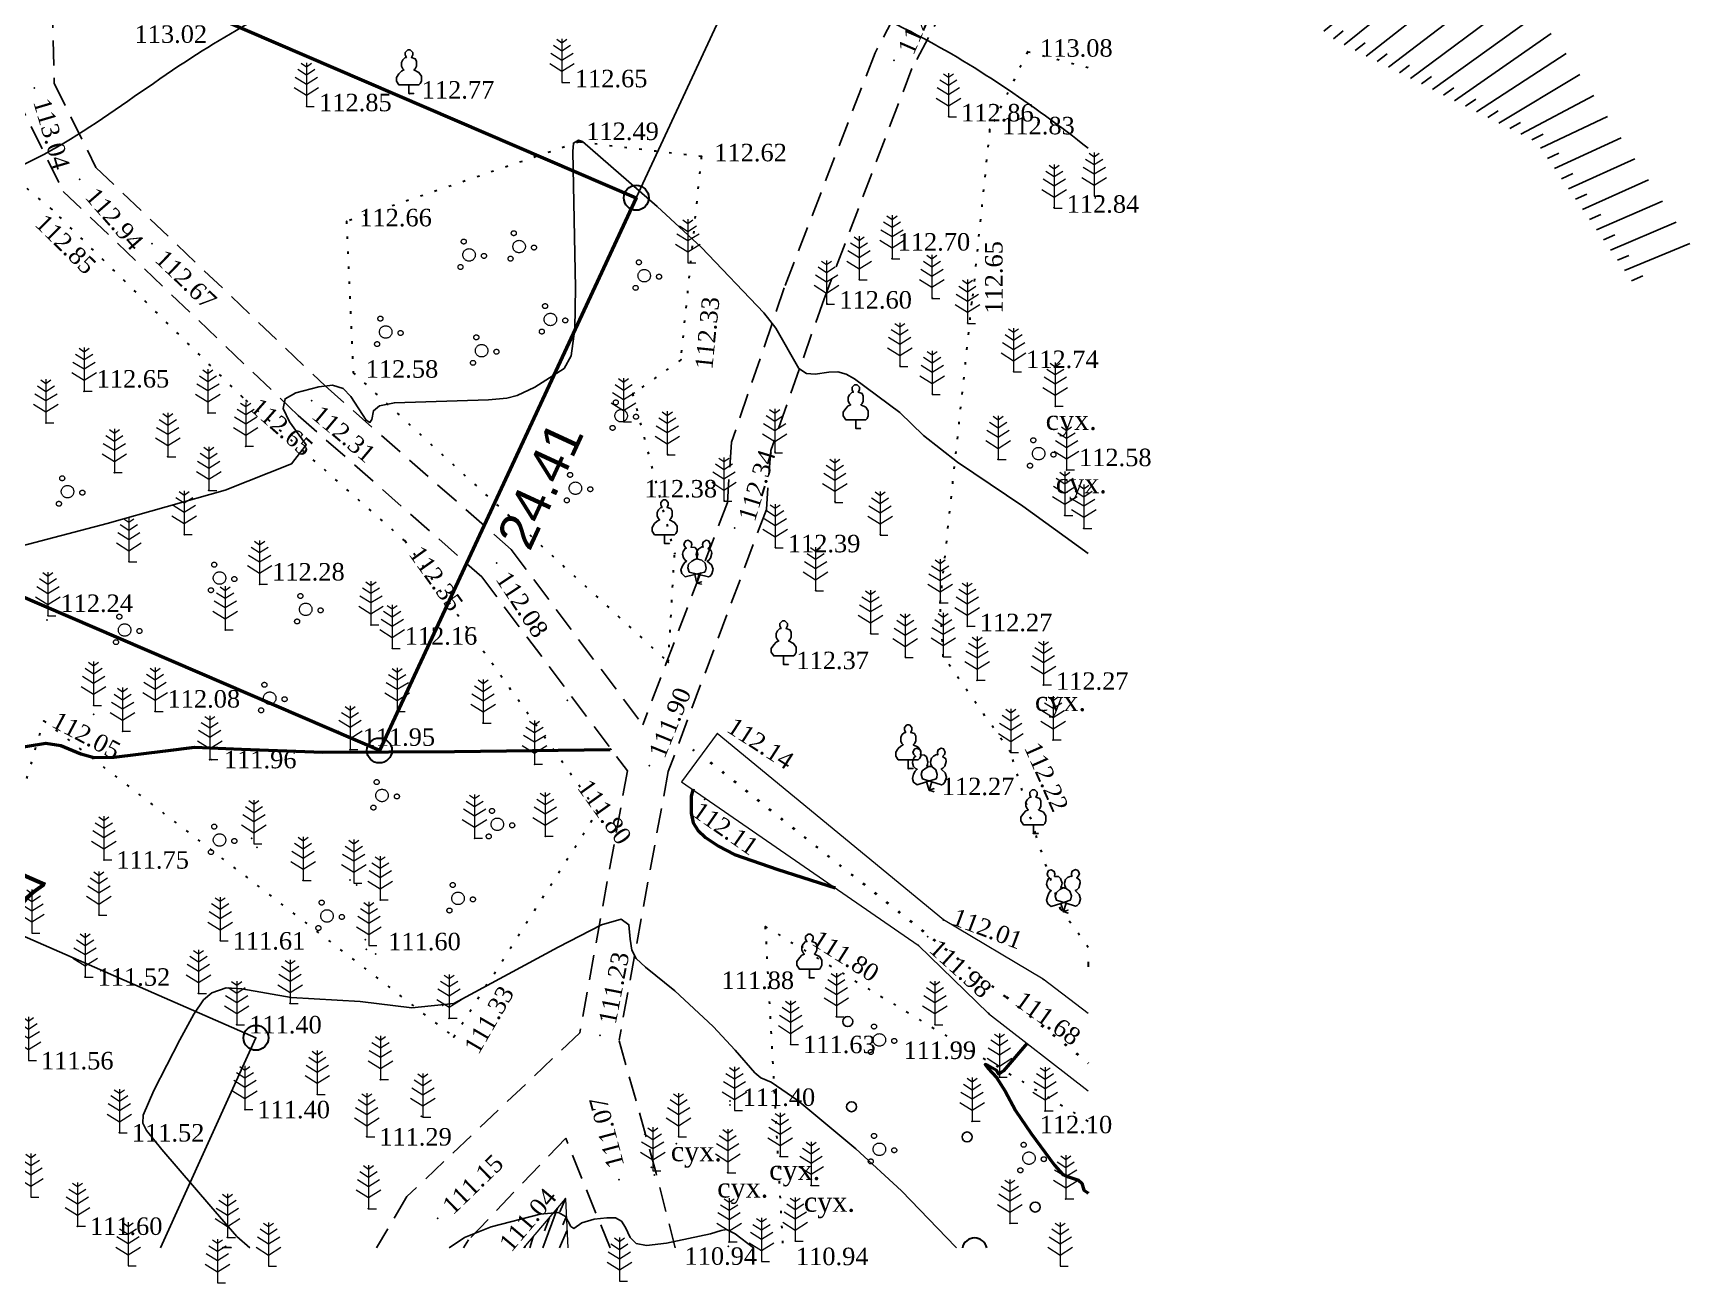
# Model space of a CAD drawing. Header units: millimetres. Extents: x 5405464 to 5405572, y 5524835 to 5524914.
# Drawn here: x 5405505.5 to 5405571.9, y 5524834.8 to 5524884.9 of the extents above; entities that cross this region are included whole.
import ezdxf
from ezdxf.enums import TextEntityAlignment as Align

# ---------------------------------------------------------------- set-up
doc = ezdxf.new("R2010")
doc.units = ezdxf.units.MM
for name, pattern in [('DASHEDX2', [1.5, 1, -0.5]), ('HIDDEN', [0.5, 0, -0.5]), ('суцільна', [50, 50, 0])]:
    doc.linetypes.add(name, pattern=pattern)
for name, color, linetype, lineweight in [('31661000', 7, 'Continuous', 0), ('Контур', 7, 'HIDDEN', 30), ('рельеф', 7, 'Continuous', 0), ('ТОЧКИ', 7, 'Continuous', 30), ('усл. знак', 7, 'суцільна', 20)]:
    doc.layers.add(name, color=color, linetype=linetype, lineweight=lineweight)
for name, color, linetype in [('вис_1_1', 170, 'Continuous'), ('горизонт_1', 12, 'Continuous'), ('горизонтали', 42, 'Continuous'), ('дороги', 7, 'Continuous'), ('Ділянки_Межі', 10, 'Continuous'), ('надписи', 7, 'Continuous'), ('Откос', 7, 'Continuous'), ('отметки', 7, 'Continuous'), ('промеры', 185, 'Continuous'), ('Растительность', 7, 'Continuous')]:
    doc.layers.add(name, color=color, linetype=linetype)
doc.styles.get("Standard").update_dxf_attribs({"font": 'arial.ttf'})
doc.styles.add('times', font='times.ttf')
doc.linetypes.add('канава 0', pattern='A,0.9,0,["|",Standard,S=0.25,R=0,X=0,Y=0],0.1', length=1)

# ---------------------------------------------------------------- blocks, each defined once
blk = doc.blocks.new('A$C2ACB5305')
at = {"layer": 'Растительность'}
blk.add_lwpolyline([(0.2, 0), (0.2, 0), (0, 0), (0, 0.35), (-0.4, 0.35), (-0.5, 0.5), (-0.5, 0.65), (-0.4, 0.8), (-0.3, 0.9), (-0.2, 0.95), (-0.25, 1), (-0.3, 1.1), (-0.3, 1.25), (-0.25, 1.35), (-0.15, 1.45), (-0.1, 1.45), (-0.15, 1.55), (-0.15, 1.65), (-0.05, 1.75), (0.05, 1.75), (0.15, 1.65), (0.15, 1.55), (0.1, 1.45), (0.25, 1.4), (0.3, 1.3), (0.3, 1.1), (0.25, 1), (0.2, 0.95), (0.4, 0.85), (0.5, 0.7), (0.5, 0.5), (0.45, 0.4), (0.4, 0.35), (0, 0.35)], dxfattribs=at)
blk = doc.blocks.new('A$C51FE15A3')
at = {"layer": 'Растительность', "color": 94, "lineweight": 0}
for points in [[(-0.343, 1.489), (0, 1.267), (0.343, 1.489)], [(-0.201, 1.726), (0, 1.584), (0.201, 1.726)], [(0, 1.75), (0, 0), (0.319, 0)], [(-0.493, 0.753), (0, 0.444), (0.493, 0.753)], [(-0.447, 1.172), (0, 0.895), (0.447, 1.172)]]:
    blk.add_lwpolyline(points, dxfattribs=at)
blk = doc.blocks.new('A$C72385B22')
at = {"layer": 'усл. знак'}
for centre, radius in [((-0.02, 1.49), 0.25), ((0, 0), 0.625), ((-1.29, -0.64), 0.25), ((1.28, -0.76), 0.25)]:
    blk.add_circle(centre, radius, dxfattribs=at)
blk = doc.blocks.new('Geo_Otkos_1', base_point=(5406079.34, 5525314.645, 108.81))
at = {"color": 0, "lineweight": -2}
for p, q in [((5406080.004, 5525313.91, 108.81), (5406080.066, 5525313.965, 108.81)), ((5406080.336, 5525313.543, 108.81), (5406080.402, 5525313.6, 108.81)), ((5406080.668, 5525313.176, 108.81), (5406080.868, 5525313.349, 108.81)), ((5406081.001, 5525312.808, 108.81), (5406081.135, 5525312.925, 108.81)), ((5406081.333, 5525312.441, 108.81), (5406081.67, 5525312.734, 108.81)), ((5406081.665, 5525312.073, 108.81), (5406082.042, 5525312.402, 108.81)), ((5406081.997, 5525311.706, 108.81), (5406082.472, 5525312.119, 108.81)), ((5406082.329, 5525311.338, 108.81), (5406082.706, 5525311.667, 108.81)), ((5406082.661, 5525310.971, 108.81), (5406083.274, 5525311.504, 108.81)), ((5406082.994, 5525310.604, 108.81), (5406083.371, 5525310.932, 108.81)), ((5406083.326, 5525310.236, 108.81), (5406084.076, 5525310.889, 108.81)), ((5406083.658, 5525309.869, 108.81), (5406084.035, 5525310.197, 108.81)), ((5406083.99, 5525309.501, 108.81), (5406084.878, 5525310.274, 108.81)), ((5406084.322, 5525309.134, 108.81), (5406084.699, 5525309.462, 108.81)), ((5406084.654, 5525308.767, 108.81), (5406085.68, 5525309.659, 108.81)), ((5406084.987, 5525308.399, 108.81), (5406085.364, 5525308.727, 108.81)), ((5406085.319, 5525308.032, 108.81), (5406086.481, 5525309.044, 108.81)), ((5406085.651, 5525307.664, 108.81), (5406086.028, 5525307.993, 108.81)), ((5406085.983, 5525307.297, 108.81), (5406087.283, 5525308.429, 108.81)), ((5406086.647, 5525306.562, 108.81), (5406088.085, 5525307.814, 108.81)), ((5406086.315, 5525306.929, 108.81), (5406086.692, 5525307.258, 108.81)), ((5406087.312, 5525305.827, 108.81), (5406088.887, 5525307.199, 108.81)), ((5406086.98, 5525306.195, 108.81), (5406087.357, 5525306.523, 108.81)), ((5406087.976, 5525305.092, 108.81), (5406089.689, 5525306.584, 108.81)), ((5406087.644, 5525305.46, 108.81), (5406088.021, 5525305.788, 108.81)), ((5406088.64, 5525304.357, 108.81), (5406090.491, 5525305.969, 108.81)), ((5406089.305, 5525303.623, 108.81), (5406091.293, 5525305.353, 108.81)), ((5406088.308, 5525304.725, 108.81), (5406088.685, 5525305.053, 108.81)), ((5406089.969, 5525302.888, 108.81), (5406092.095, 5525304.738, 108.81)), ((5406088.973, 5525303.99, 108.81), (5406089.35, 5525304.318, 108.81)), ((5406090.633, 5525302.153, 108.81), (5406092.896, 5525304.123, 108.81)), ((5406089.637, 5525303.255, 108.81), (5406090.014, 5525303.584, 108.81)), ((5406091.298, 5525301.418, 108.81), (5406093.698, 5525303.508, 108.81)), ((5406090.301, 5525302.52, 108.81), (5406090.678, 5525302.849, 108.81)), ((5406091.962, 5525300.683, 108.81), (5406094.5, 5525302.893, 108.81)), ((5406090.965, 5525301.786, 108.81), (5406091.343, 5525302.114, 108.81)), ((5406092.626, 5525299.948, 108.81), (5406095.302, 5525302.278, 108.81)), ((5406091.63, 5525301.051, 108.81), (5406092.007, 5525301.379, 108.81)), ((5406093.291, 5525299.214, 108.81), (5406096.104, 5525301.663, 108.81)), ((5406093.955, 5525298.479, 108.81), (5406096.906, 5525301.048, 108.81)), ((5406092.294, 5525300.316, 108.81), (5406092.671, 5525300.644, 108.81)), ((5406094.619, 5525297.744, 108.81), (5406097.708, 5525300.433, 108.81)), ((5406092.958, 5525299.581, 108.81), (5406093.336, 5525299.909, 108.81)), ((5406095.284, 5525297.009, 108.81), (5406098.51, 5525299.818, 108.81)), ((5406093.623, 5525298.846, 108.81), (5406094, 5525299.174, 108.81)), ((5406095.948, 5525296.274, 108.81), (5406099.292, 5525299.179, 108.81)), ((5406094.287, 5525298.111, 108.81), (5406094.664, 5525298.44, 108.81)), ((5406096.698, 5525295.63, 108.81), (5406100.052, 5525298.514, 108.81)), ((5406094.951, 5525297.376, 108.81), (5406095.329, 5525297.705, 108.81)), ((5406097.463, 5525295, 108.81), (5406100.813, 5525297.849, 108.81)), ((5406095.616, 5525296.642, 108.81), (5406095.993, 5525296.97, 108.81)), ((5406098.228, 5525294.37, 108.81), (5406101.574, 5525297.185, 108.81)), ((5406096.316, 5525295.944, 108.81), (5406096.694, 5525296.271, 108.81)), ((5406098.992, 5525293.74, 108.81), (5406102.341, 5525296.529, 108.81)), ((5406097.081, 5525295.315, 108.81), (5406097.461, 5525295.64, 108.81)), ((5406099.757, 5525293.111, 108.81), (5406103.166, 5525295.944, 108.81)), ((5406100.522, 5525292.481, 108.81), (5406103.99, 5525295.36, 108.81)), ((5406097.845, 5525294.685, 108.81), (5406098.227, 5525295.008, 108.81)), ((5406101.287, 5525291.851, 108.81), (5406104.814, 5525294.775, 108.81)), ((5406098.61, 5525294.055, 108.81), (5406098.994, 5525294.376, 108.81)), ((5406102.051, 5525291.221, 108.81), (5406105.639, 5525294.191, 108.81)), ((5406099.375, 5525293.425, 108.81), (5406099.759, 5525293.745, 108.81)), ((5406102.816, 5525290.592, 108.81), (5406106.463, 5525293.606, 108.81)), ((5406100.14, 5525292.796, 108.81), (5406100.524, 5525293.115, 108.81)), ((5406103.581, 5525289.962, 108.81), (5406107.287, 5525293.022, 108.81)), ((5406100.904, 5525292.166, 108.81), (5406101.289, 5525292.485, 108.81)), ((5406104.347, 5525289.334, 108.81), (5406108.112, 5525292.437, 108.81)), ((5406101.669, 5525291.536, 108.81), (5406102.054, 5525291.855, 108.81)), ((5406105.114, 5525288.708, 108.81), (5406108.936, 5525291.853, 108.81)), ((5406102.434, 5525290.907, 108.81), (5406102.819, 5525291.225, 108.81)), ((5406105.882, 5525288.081, 108.81), (5406109.76, 5525291.268, 108.81)), ((5406103.198, 5525290.277, 108.81), (5406103.584, 5525290.595, 108.81)), ((5406106.649, 5525287.455, 108.81), (5406110.585, 5525290.684, 108.81)), ((5406107.416, 5525286.828, 108.81), (5406111.409, 5525290.099, 108.81)), ((5406103.963, 5525289.647, 108.81), (5406104.349, 5525289.965, 108.81)), ((5406108.184, 5525286.202, 108.81), (5406112.233, 5525289.515, 108.81)), ((5406104.731, 5525289.021, 108.81), (5406105.117, 5525289.339, 108.81)), ((5406108.951, 5525285.575, 108.81), (5406113.058, 5525288.93, 108.81)), ((5406105.498, 5525288.394, 108.81), (5406105.884, 5525288.712, 108.81)), ((5406106.265, 5525287.768, 108.81), (5406106.652, 5525288.085, 108.81)), ((5406109.719, 5525284.949, 108.81), (5406113.882, 5525288.346, 108.81)), ((5406107.033, 5525287.141, 108.81), (5406107.419, 5525287.458, 108.81)), ((5406110.531, 5525284.392, 108.81), (5406114.706, 5525287.761, 108.81)), ((5406107.8, 5525286.515, 108.81), (5406108.187, 5525286.832, 108.81)), ((5406111.415, 5525283.945, 108.81), (5406115.53, 5525287.178, 108.81)), ((5406108.567, 5525285.889, 108.81), (5406108.955, 5525286.205, 108.81)), ((5406112.3, 5525283.499, 108.81), (5406116.353, 5525286.594, 108.81)), ((5406109.335, 5525285.262, 108.81), (5406109.722, 5525285.578, 108.81)), ((5406113.184, 5525283.052, 108.81), (5406117.177, 5525286.011, 108.81)), ((5406114.068, 5525282.605, 108.81), (5406118, 5525285.428, 108.81)), ((5406110.102, 5525284.636, 108.81), (5406110.49, 5525284.952, 108.81)), ((5406114.952, 5525282.158, 108.81), (5406118.824, 5525284.844, 108.81)), ((5406110.973, 5525284.169, 108.81), (5406111.365, 5525284.48, 108.81)), ((5406111.857, 5525283.722, 108.81), (5406112.253, 5525284.028, 108.81)), ((5406112.742, 5525283.275, 108.81), (5406113.141, 5525283.576, 108.81)), ((5406115.836, 5525281.711, 108.81), (5406119.427, 5525284.052, 108.81)), ((5406113.626, 5525282.828, 108.81), (5406114.03, 5525283.123, 108.81)), ((5406116.72, 5525281.264, 108.81), (5406119.976, 5525283.208, 108.81)), ((5406114.51, 5525282.381, 108.81), (5406114.918, 5525282.67, 108.81)), ((5406115.394, 5525281.934, 108.81), (5406115.808, 5525282.214, 108.81)), ((5406117.604, 5525280.817, 108.81), (5406120.525, 5525282.365, 108.81)), ((5406116.278, 5525281.487, 108.81), (5406116.702, 5525281.752, 108.81)), ((5406118.388, 5525280.256, 108.81), (5406121.074, 5525281.522, 108.81)), ((5406117.162, 5525281.04, 108.81), (5406117.597, 5525281.286, 108.81)), ((5406118.046, 5525280.593, 108.81), (5406118.495, 5525280.814, 108.81)), ((5406118.949, 5525279.439, 108.81), (5406121.624, 5525280.676, 108.81)), ((5406118.669, 5525279.848, 108.81), (5406119.122, 5525280.059, 108.81)), ((5406119.51, 5525278.623, 108.81), (5406122.175, 5525279.829, 108.81)), ((5406119.23, 5525279.031, 108.81), (5406119.684, 5525279.239, 108.81)), ((5406120.071, 5525277.806, 108.81), (5406122.725, 5525278.983, 108.81)), ((5406119.791, 5525278.215, 108.81), (5406120.247, 5525278.419, 108.81)), ((5406120.632, 5525276.99, 108.81), (5406123.276, 5525278.136, 108.81)), ((5406120.351, 5525277.398, 108.81), (5406120.809, 5525277.599, 108.81)), ((5406120.912, 5525276.582, 108.81), (5406121.372, 5525276.779, 108.81)), ((5406121.193, 5525276.173, 108.81), (5406123.827, 5525277.29, 108.81)), ((5406121.754, 5525275.357, 108.81), (5406124.377, 5525276.443, 108.81)), ((5406121.473, 5525275.765, 108.81), (5406121.934, 5525275.958, 108.81)), ((5406122.034, 5525274.948, 108.81), (5406122.497, 5525275.138, 108.81))]:
    blk.add_line(p, q, dxfattribs=at)

msp = doc.modelspace()

# ---------------------------------------------------------------- linework, layer by layer
at = {"layer": '31661000', "color": 7, "lineweight": 20, "elevation": 2.35}
msp.add_lwpolyline([(5405526.82, 5524838.22), (5405526.908, 5524836.252)], dxfattribs=at)
at = {"layer": 'вис_1_1', "color": 7}
for p in [(5405506.05, 5524861.4, 112.35), (5405505.92, 5524857.36, 112.05), (5405507.92, 5524857.62, 112.12), (5405532.9, 5524856.85, 112.14), (5405512.64, 5524855.81, 111.96), (5405532.4, 5524854.21, 112.11), (5405514.46, 5524852.29, 111.81), (5405508.33, 5524851.79, 111.75), (5405518.19, 5524850.98, 111.79), (5405508.13, 5524849.58, 111.61), (5405534.82, 5524849.12, 111.86), (5405541.96, 5524849.38, 112.01), (5405512.99, 5524848.55, 111.61), (5405518.8, 5524848.59, 111.63), (5405518.84, 5524848.21, 111.6), (5405540.95, 5524848.37, 111.98), (5405541.33, 5524848.71, 111.75), (5405507.58, 5524847.1, 111.52), (5405536.59, 5524847.07, 111.88), (5405545.96, 5524847.01, 111.95), (5405512.12, 5524846.44, 111.51), (5405544.47, 5524846.3, 111.68), (5405515.79, 5524846.04, 111.49), (5405521.9, 5524845.96, 111.52), (5405528.27, 5524845.45, 111.26), (5405537.67, 5524845.51, 111.83), (5405543.77, 5524845.64, 111.98), (5405513.65, 5524845.19, 111.4), (5405541.62, 5524845.19, 111.99), (5405535.84, 5524844.4, 111.63), (5405519.41, 5524842.99, 111.35), (5405544.2, 5524843.09, 112), (5405516.88, 5524842.4, 111.33), (5405513.98, 5524841.79, 111.4), (5405521.05, 5524841.52, 111.31), (5405533.41, 5524841.97, 111.39), (5405546.03, 5524841.74, 112.1), (5405508.95, 5524840.86, 111.52), (5405543.11, 5524841.32, 111.84), (5405518.86, 5524840.7, 111.29), (5405531.26, 5524840.42, 111.3), (5405528.97, 5524838.98, 111.07), (5405530.38, 5524839.17, 111.27), (5405526.82, 5524838.22, 111.04), (5405546.86, 5524838.21, 111.96), (5405518.93, 5524837.82, 111.31), (5405507.27, 5524837.12, 111.6), (5405521.7, 5524837.44, 111.15), (5405544.62, 5524837.24, 111.71), (5405513.28, 5524836.67, 111.51), (5405533.34, 5524836.31, 110.94)]:
    msp.add_point(p, dxfattribs=at)
at = {"layer": 'горизонт_1', "color": 32}
msp.add_polyline3d([(5405522.167, 5524836.252, 111), (5405522.77, 5524836.67, 111), (5405523.85, 5524837.09, 111), (5405525.8, 5524837.6, 111), (5405526.54, 5524837.67, 111), (5405526.82, 5524837.51, 111), (5405527.03, 5524837.11, 111), (5405527.16, 5524837.03, 111), (5405527.47, 5524837.25, 111), (5405527.97, 5524837.4, 111), (5405528.48, 5524837.46, 111), (5405528.82, 5524837.45, 111), (5405529.06, 5524837.32, 111), (5405529.23, 5524837.07, 111), (5405529.41, 5524836.67, 111), (5405529.65, 5524836.43, 111), (5405530.07, 5524836.35, 111), (5405530.87, 5524836.44, 111), (5405532.63, 5524836.81, 111), (5405533.06, 5524836.95, 111), (5405533.27, 5524836.99, 111), (5405533.62, 5524836.82, 111), (5405534.358, 5524836.252, 111)], dxfattribs=at)
at = {"layer": 'горизонтали', "color": 32}
for points in [[(5405501.03, 5524863.32, 112.5), (5405508.457, 5524865.262, 112.5), (5405513.187, 5524866.602, 112.5), (5405515.847, 5524867.652, 112.5), (5405516.437, 5524868.412, 112.5), (5405515.767, 5524869.332, 112.5), (5405515.507, 5524869.872, 112.5), (5405515.587, 5524870.262, 112.5), (5405516.017, 5524870.502, 112.5), (5405516.937, 5524870.742, 112.5), (5405517.487, 5524870.802, 112.5), (5405517.917, 5524870.672, 112.5), (5405518.227, 5524870.352, 112.5), (5405518.837, 5524869.402, 112.5), (5405518.987, 5524869.312, 112.5), (5405519.067, 5524869.432, 112.5), (5405519.127, 5524869.782, 112.5), (5405519.367, 5524869.982, 112.5), (5405519.967, 5524870.102, 112.5), (5405523.737, 5524870.212, 112.5), (5405524.467, 5524870.282, 112.5), (5405524.887, 5524870.392, 112.5), (5405525.587, 5524870.722, 112.5), (5405526.767, 5524871.472, 112.5), (5405527.047, 5524871.982, 112.5), (5405527.197, 5524873.062, 112.5), (5405527.217, 5524874.702, 112.5), (5405527.117, 5524880.162, 112.5), (5405527.137, 5524880.502, 112.5), (5405527.337, 5524880.622, 112.5), (5405527.497, 5524880.562, 112.5), (5405530.487, 5524877.962, 112.5), (5405532.267, 5524876.322, 112.5), (5405534.767, 5524873.702, 112.5), (5405535.247, 5524873.082, 112.5), (5405536.167, 5524871.472, 112.5), (5405536.477, 5524871.272, 112.5), (5405536.817, 5524871.242, 112.5), (5405537.367, 5524871.322, 112.5), (5405537.727, 5524871.332, 112.5), (5405538.067, 5524871.242, 112.5), (5405538.397, 5524871.062, 112.5), (5405540.207, 5524869.712, 112.5), (5405541.167, 5524868.792, 112.5), (5405542.527, 5524867.722, 112.5), (5405545.137, 5524865.952, 112.5), (5405547.761, 5524864.067, 112.5)], [(5405514.171, 5524836.252, 111.5), (5405513.66, 5524836.71, 111.5), (5405512.62, 5524837.91, 111.5), (5405510.65, 5524840.19, 111.5), (5405510.04, 5524840.95, 111.5), (5405509.89, 5524841.25, 111.5), (5405509.91, 5524841.56, 111.5), (5405510.33, 5524842.56, 111.5), (5405511.37, 5524844.59, 111.5), (5405511.94, 5524845.61, 111.5), (5405512.32, 5524846.18, 111.5), (5405512.66, 5524846.47, 111.5), (5405513.23, 5524846.66, 111.5), (5405513.85, 5524846.62, 111.5), (5405515.83, 5524846.28, 111.5), (5405518.6, 5524846.12, 111.5), (5405520.67, 5524845.86, 111.5), (5405522.35, 5524846.04, 111.5), (5405526.53, 5524848.3, 111.5), (5405528.26, 5524849.19, 111.5), (5405529.05, 5524849.41, 111.5), (5405529.36, 5524849.19, 111.5), (5405529.41, 5524848.61, 111.5), (5405529.48, 5524848.17, 111.5), (5405529.65, 5524847.84, 111.5), (5405530.02, 5524847.49, 111.5), (5405531.2, 5524846.54, 111.5), (5405532.74, 5524845.12, 111.5), (5405533.62, 5524844.17, 111.5), (5405534.41, 5524843.26, 111.5), (5405534.65, 5524843.06, 111.5), (5405535.06, 5524842.89, 111.5), (5405536.13, 5524842.16, 111.5), (5405538.45, 5524840.22, 111.5), (5405540.28, 5524838.54, 111.5), (5405542.46, 5524836.28, 111.5), (5405542.486, 5524836.252, 111.5)], [(5405513.068, 5524836.252, 111.5), (5405513.11, 5524836.27, 111.5), (5405513.42, 5524836.26, 111.5), (5405513.438, 5524836.252, 111.5)]]:
    msp.add_polyline3d(points, dxfattribs=at)
at = {"layer": 'горизонтали', "color": 32, "lineweight": 50}
for points in [[(5405490.02, 5524854.357, 112), (5405490.51, 5524854.3, 112), (5405491.9, 5524854, 112), (5405493.07, 5524853.76, 112), (5405494.74, 5524853.62, 112), (5405495.76, 5524853.68, 112), (5405496.97, 5524853.95, 112), (5405498.85, 5524854.51, 112), (5405502.46, 5524855.65, 112), (5405504.53, 5524856.22, 112), (5405506, 5524856.46, 112), (5405506.61, 5524856.37, 112), (5405507.41, 5524856.04, 112), (5405507.94, 5524855.89, 112), (5405508.74, 5524855.9, 112), (5405510.8, 5524856.16, 112), (5405511.96, 5524856.3, 112), (5405513.84, 5524856.23, 112), (5405517.1, 5524856.11, 112), (5405522.37, 5524856.13, 112), (5405528.616, 5524856.21, 112), (5405528.616, 5524856.2, 112)], [(5405531.94, 5524854.64, 112), (5405531.86, 5524854.34, 112), (5405531.86, 5524853.66, 112), (5405531.93, 5524853.28, 112), (5405532.12, 5524852.98, 112), (5405532.43, 5524852.69, 112), (5405532.95, 5524852.34, 112), (5405533.59, 5524852.01, 112), (5405535.33, 5524851.4, 112), (5405537.621, 5524850.667, 112)], [(5405545.314, 5524844.444, 112), (5405545.31, 5524844.44, 112), (5405544.36, 5524843.34, 112), (5405544.18, 5524843.21, 112), (5405544.08, 5524843.35, 112), (5405543.74, 5524843.55, 112), (5405543.63, 5524843.59, 112), (5405543.75, 5524843.44, 112), (5405544.09, 5524843.08, 112), (5405544.43, 5524842.53, 112), (5405544.84, 5524841.75, 112), (5405545.47, 5524840.83, 112), (5405546.41, 5524839.56, 112), (5405546.73, 5524839.21, 112), (5405546.97, 5524839.1, 112), (5405547.37, 5524838.96, 112), (5405547.51, 5524838.84, 112), (5405547.58, 5524838.56, 112), (5405547.75, 5524838.45, 112), (5405547.761, 5524838.447, 112)]]:
    msp.add_polyline3d(points, dxfattribs=at)
at = {"layer": 'горизонтали', "color": 32}
msp.add_open_spline([(5405547.761, 5524880.295), (5405545.501, 5524882.059), (5405540.39, 5524885.586), (5405530.532, 5524888.902), (5405519.961, 5524888.451), (5405511.123, 5524883.841), (5405503.061, 5524877.143), (5405490.607, 5524880.098), (5405477.842, 5524878.802), (5405469.098, 5524881.175), (5405465.017, 5524882.418)], degree=3, knots=[170.908598, 170.908598, 170.908598, 170.908598, 179.461812, 189.669355, 201.545098, 209.892608, 219.526566, 231.106647, 245.459521, 258.104256, 258.104256, 258.104256, 258.104256], dxfattribs=at)
at = {"layer": 'дороги', "color": 7, "linetype": 'DASHEDX2'}
for points, elevation in [([(5405506.722, 5524893.432), (5405504.665, 5524886.322), (5405504.745, 5524882.505), (5405506.702, 5524878.564), (5405516.111, 5524869.594), (5405523.468, 5524863.131), (5405529.301, 5524855.352)], 113.35), ([(5405508.258, 5524892.988), (5405506.269, 5524886.112), (5405506.337, 5524882.897), (5405508.01, 5524879.528), (5405517.191, 5524870.774), (5405524.648, 5524864.223), (5405529.914, 5524857.201)], 113.35), ([(5405527.393, 5524844.864), (5405520.469, 5524838.305), (5405519.245, 5524836.252)], 2.57), ([(5405531.216, 5524836.252), (5405530.45, 5524839.248), (5405528.967, 5524844.576)], -4.01), ([(5405526.834, 5524840.64), (5405522.931, 5524836.575), (5405522.738, 5524836.252)], 2.57), ([(5405528.604, 5524836.252), (5405526.834, 5524840.64)], -4.01)]:
    msp.add_lwpolyline(points, dxfattribs=dict(at, elevation=elevation))
for points in [[(5405543.531, 5524892.261), (5405539.223, 5524884.118), (5405535.58, 5524874.699)], [(5405544.865, 5524891.361), (5405540.697, 5524883.482), (5405537.177, 5524874.262)], [(5405535.58, 5524874.699), (5405533.477, 5524868.519)], [(5405537.177, 5524874.262), (5405535.044, 5524868.194)], [(5405535.044, 5524868.194), (5405534.866, 5524865.823), (5405530.935, 5524855.331), (5405528.967, 5524844.576)], [(5405533.477, 5524868.519), (5405533.304, 5524866.102), (5405529.914, 5524857.201)], [(5405529.301, 5524855.352), (5405529.301, 5524855.352), (5405527.393, 5524844.864)]]:
    msp.add_lwpolyline(points, dxfattribs=at)
at = {"layer": 'Ділянки_Межі', "lineweight": 25}
for points in [[(5405518.176, 5524910.005), (5405539.966, 5524900.465), (5405529.656, 5524878.309), (5405519.369, 5524856.172), (5405485.105, 5524870.917), (5405465.017, 5524879.562)], [(5405465.017, 5524866.293), (5405470.648, 5524863.828), (5405492.553, 5524854.238), (5405514.421, 5524844.664), (5405510.603, 5524836.252)]]:
    msp.add_lwpolyline(points, dxfattribs=at)
at = {"layer": 'Ділянки_Межі'}
for points in [[(5405518.176, 5524910.005), (5405539.966, 5524900.465), (5405529.656, 5524878.309), (5405494.751, 5524893.33)], [(5405484.353, 5524836.252), (5405492.553, 5524854.238), (5405514.421, 5524844.664), (5405510.603, 5524836.252)]]:
    msp.add_lwpolyline(points, dxfattribs=at)
at = {"layer": 'Ділянки_Межі', "lineweight": 50}
msp.add_lwpolyline([(5405485.105, 5524870.917), (5405494.751, 5524893.33), (5405529.656, 5524878.309), (5405519.369, 5524856.172)], close=True, dxfattribs=at)
at = {"layer": 'Контур', "color": 7, "linetype": 'HIDDEN'}
for points, elevation in [([(5405528.108, 5524853.719), (5405520.386, 5524864.573), (5405513.893, 5524870.316), (5405506.249, 5524877.846), (5405498.3, 5524884.518), (5405477.1, 5524900.076)], 111.795), ([(5405547.761, 5524883.515), (5405545.33, 5524884.15), (5405543.81, 5524881.03), (5405543.1, 5524874.11)], 113.34), ([(5405532.26, 5524879.96), (5405527.35, 5524880.54), (5405518.05, 5524877.36), (5405518.317, 5524871.302), (5405530.938, 5524859.706)], 112.62), ([(5405532.26, 5524879.96), (5405531.43, 5524871.81), (5405529.51, 5524870.46), (5405531.19, 5524864.04)], 112.62), ([(5405547.761, 5524848.284), (5405546.655, 5524849.822), (5405545.645, 5524852.849), (5405544.654, 5524856.095), (5405541.955, 5524859.93), (5405541.827, 5524862.081), (5405543.1, 5524874.11)], 111.97), ([(5405530.938, 5524859.706), (5405531.19, 5524864.04)], 112.192), ([(5405500.86, 5524840.08), (5405505.92, 5524857.36)], 110.38), ([(5405505.92, 5524857.36), (5405505.92, 5524857.36), (5405505.92, 5524857.36), (5405505.92, 5524857.36), (5405522.342, 5524844.701)], 113.515), ([(5405522.342, 5524844.701), (5405528.108, 5524853.719)], 111.332), ([(5405534.82, 5524849.12), (5405535.525, 5524836.252)], 111.797), ([(5405534.82, 5524849.12), (5405547.761, 5524841.317)], 111.797)]:
    msp.add_lwpolyline(points, dxfattribs=dict(at, elevation=elevation))
at = {"layer": 'Контур', "color": 7, "lineweight": 30, "ltscale": 0.1}
msp.add_lwpolyline([(5405531.971, 5524856.218), (5405531.911, 5524856.154)], dxfattribs=at)
at = {"layer": 'отметки', "color": 7}
for p in [(5405545.331, 5524884.159, 113.075), (5405539.976, 5524883.815, 112.809), (5405505.541, 5524882.701, 113.045), (5405526.696, 5524882.935, 112.655), (5405516.451, 5524881.975, 112.851), (5405520.562, 5524882.483, 112.772), (5405542.167, 5524881.567, 112.863), (5405543.813, 5524881.05, 112.833), (5405527.371, 5524880.554, 112.495), (5405532.281, 5524879.971, 112.617), (5405507.356, 5524879.046, 112.939), (5405506.249, 5524877.846, 112.846), (5405518.06, 5524877.366, 112.661), (5405546.395, 5524877.91, 112.844), (5405510.255, 5524876.477, 112.666), (5405539.905, 5524875.876, 112.696), (5405538.592, 5524875.034, 112.669), (5405537.29, 5524874.072, 112.595), (5405541.509, 5524874.297, 112.674), (5405543.104, 5524874.13, 112.649), (5405542.927, 5524873.299, 112.7), (5405518.317, 5524871.302, 112.576), (5405531.444, 5524871.831, 112.328), (5405540.217, 5524871.569, 112.578), (5405544.77, 5524871.34, 112.74), (5405507.54, 5524870.56, 112.65), (5405513.893, 5524870.316, 112.65), (5405516.651, 5524870.184, 112.31), (5405529.522, 5524870.479, 112.461), (5405541.512, 5524870.445, 112.571), (5405512.5, 5524869.69, 112.52), (5405529.167, 5524869.36, 112.442), (5405546.44, 5524869.96, 112.74), (5405506.01, 5524869.29, 112.75), (5405538.461, 5524869.094, 112.417), (5405514.01, 5524868.36, 112.5), (5405530.916, 5524868.028, 112.441), (5405535.208, 5524868.126, 112.401), (5405510.89, 5524867.94, 112.57), (5405544.15, 5524867.83, 112.52), (5405546.89, 5524867.41, 112.58), (5405508.75, 5524867.3, 112.56), (5405512.53, 5524866.59, 112.47), (5405533.181, 5524866.179, 112.38), (5405537.622, 5524866.132, 112.416), (5405546.82, 5524865.59, 112.54), (5405511.55, 5524864.82, 112.42), (5405533.595, 5524865.083, 112.341), (5405539.427, 5524864.828, 112.304), (5405547.58, 5524865.07, 112.54), (5405520.386, 5524864.573, 112.346), (5405530.802, 5524864.472, 112.403), (5405531.201, 5524864.063, 112.339), (5405535.226, 5524864.31, 112.395), (5405509.33, 5524863.73, 112.53), (5405524.058, 5524863.677, 112.081), (5405514.57, 5524862.83, 112.28), (5405532.092, 5524862.901, 112.403), (5405536.848, 5524862.588, 112.328), (5405541.827, 5524862.081, 112.273), (5405506.09, 5524861.57, 112.24), (5405513.19, 5524861, 112.34), (5405519.03, 5524861.2, 112.18), (5405539.042, 5524860.859, 112.263), (5405542.916, 5524861.15, 112.272), (5405519.88, 5524860.26, 112.16), (5405530.938, 5524859.706, 112.192), (5405535.569, 5524859.63, 112.368), (5405540.438, 5524859.918, 112.296), (5405541.955, 5524859.93, 112.269), (5405543.308, 5524858.984, 112.27), (5405545.968, 5524858.802, 112.273), (5405526.897, 5524858.177, 112.137), (5405507.92, 5524857.98, 112.04), (5405510.38, 5524857.74, 112.08), (5405520.08, 5524857.73, 112.01), (5405509.08, 5524856.94, 112.02), (5405523.52, 5524857.27, 112.02), (5405518.19, 5524856.21, 111.95), (5405544.654, 5524856.095, 112.223), (5405546.355, 5524856.597, 112.271), (5405512.57, 5524855.81, 111.91), (5405525.58, 5524855.62, 112.05), (5405530.176, 5524855.565, 111.9), (5405540.548, 5524855.449, 112.27), (5405541.394, 5524854.583, 112.271), (5405528.108, 5524853.719, 111.795), (5405526.01, 5524852.74, 111.76), (5405545.565, 5524852.849, 112.152), (5405514.25, 5524852.65, 111.78), (5405523.18, 5524852.66, 111.85), (5405516.31, 5524850.97, 111.73), (5405518.46, 5524850.79, 111.67), (5405519.4, 5524850.19, 111.68), (5405546.766, 5524849.717, 112.189), (5405536.317, 5524848.296, 111.797), (5405519.22, 5524848.02, 111.6), (5405522.16, 5524845.45, 111.45), (5405528.197, 5524844.764, 111.231), (5405522.342, 5524844.701, 111.332), (5405533.416, 5524842.137, 111.4), (5405521.109, 5524841.491, 111.23), (5405531.351, 5524840.7, 111.244), (5405530.261, 5524839.483, 111.203), (5405535.416, 5524839.911, 111.258), (5405533.319, 5524839.26, 111.124), (5405536.659, 5524838.754, 111.166), (5405533.375, 5524836.492, 110.904), (5405536.026, 5524836.522, 111.07)]:
    msp.add_point(p, dxfattribs=at)
at = {"layer": 'Растительность', "color": 7}
for centre in [(5405538.129, 5524845.316), (5405538.28, 5524841.905), (5405542.907, 5524840.693), (5405545.638, 5524837.888)]:
    msp.add_circle(centre, 0.2, dxfattribs=at)
at = {"layer": 'рельеф', "color": 7, "lineweight": -2}
for p, q in [((5405526.82, 5524838.22, -7.09), (5405526.599, 5524837.697, 2.894)), ((5405526.497, 5524837.839, -7.09), (5405525.91, 5524836.252, 45.978)), ((5405526.175, 5524837.459, -7.09), (5405525.979, 5524836.928, 2.894)), ((5405526.837, 5524837.456, 7.34), (5405526.711, 5524837.17, 12.33)), ((5405526.878, 5524836.938, 2.35), (5405526.581, 5524836.252, 15.306)), ((5405525.207, 5524836.317, -7.09), (5405525.194, 5524836.252, -5.218)), ((5405525.53, 5524836.698, -7.09), (5405525.388, 5524836.252, 1.173))]:
    msp.add_line(p, q, dxfattribs=at)
at = {"layer": 'рельеф', "color": 7, "linetype": 'канава 0'}
for points, elevation in [([(5405532.9, 5524856.85), (5405531.467, 5524854.912)], 3.1), ([(5405547.761, 5524845.641), (5405545.96, 5524847.01), (5405541.96, 5524849.39), (5405532.9, 5524856.85)], 0.95), ([(5405531.467, 5524854.912), (5405540.95, 5524848.37), (5405543.77, 5524845.64), (5405547.761, 5524842.547)], 3.1)]:
    msp.add_lwpolyline(points, dxfattribs=dict(at, elevation=elevation))
at = {"layer": 'рельеф', "color": 7, "linetype": 'HIDDEN', "lineweight": 40, "elevation": 110.95}
msp.add_lwpolyline([(5405532.62, 5524855.7), (5405544.47, 5524846.3), (5405547.761, 5524843.653)], dxfattribs=at)
at = {"layer": 'рельеф', "color": 7, "lineweight": 20, "ltscale": 2}
for points, elevation in [([(5405525.152, 5524836.252), (5405526.82, 5524838.22)], -7.09), ([(5405526.82, 5524838.22), (5405526.908, 5524836.252)], 2.35)]:
    msp.add_lwpolyline(points, dxfattribs=dict(at, elevation=elevation))
at = {"layer": 'ТОЧКИ'}
for centre in [(5405529.656, 5524878.309), (5405519.369, 5524856.172), (5405514.421, 5524844.664)]:
    msp.add_circle(centre, 0.5, dxfattribs=at)
for centre, start, end in [((5405548.251, 5524847.603), 168.3949, 191.60527), ((5405543.206, 5524836.148), 90.02211, 167.91358), ((5405543.205, 5524836.148), 12.08642, 89.97789)]:
    msp.add_arc(centre, 0.5, start, end, dxfattribs=at)

# ---------------------------------------------------------------- block references
at = {"layer": 'Откос', "color": 7}
msp.add_blockref('Geo_Otkos_1', (5405526.822, 5524914.685, 100.01), dxfattribs=at)
at = {"layer": 'Растительность', "color": 7}
for name, p in [('A$C51FE15A3', (5405526.68, 5524882.93, 112.65)), ('A$C2ACB5305', (5405520.55, 5524882.48, 112.77)), ('A$C51FE15A3', (5405516.44, 5524881.97, 112.85)), ('A$C51FE15A3', (5405542.16, 5524881.55, 112.86)), ('A$C51FE15A3', (5405548, 5524878.37, 112.86)), ('A$C51FE15A3', (5405546.4, 5524877.89, 112.84)), ('A$C51FE15A3', (5405531.727, 5524875.698, 112.907)), ('A$C51FE15A3', (5405539.9, 5524875.86, 112.7)), ('A$C51FE15A3', (5405538.58, 5524875.02, 112.67)), ('A$C51FE15A3', (5405541.5, 5524874.28, 112.67)), ('A$C51FE15A3', (5405537.28, 5524874.05, 112.59)), ('A$C51FE15A3', (5405542.92, 5524873.28, 112.7)), ('A$C51FE15A3', (5405540.21, 5524871.55, 112.58)), ('A$C51FE15A3', (5405544.77, 5524871.34, 112.74)), ('A$C51FE15A3', (5405507.54, 5524870.56, 112.65)), ('A$C51FE15A3', (5405541.51, 5524870.43, 112.57)), ('A$C51FE15A3', (5405512.5, 5524869.69, 112.52)), ('A$C51FE15A3', (5405546.44, 5524869.96, 112.74)), ('A$C51FE15A3', (5405506.01, 5524869.29, 112.75)), ('A$C51FE15A3', (5405529.15, 5524869.34, 112.44)), ('A$C2ACB5305', (5405538.45, 5524869.07, 112.42)), ('A$C51FE15A3', (5405514.01, 5524868.36, 112.5)), ('A$C51FE15A3', (5405510.89, 5524867.94, 112.57)), ('A$C51FE15A3', (5405530.9, 5524868.01, 112.44)), ('A$C51FE15A3', (5405535.2, 5524868.1, 112.4)), ('A$C51FE15A3', (5405544.15, 5524867.83, 112.52)), ('A$C51FE15A3', (5405508.75, 5524867.3, 112.56)), ('A$C51FE15A3', (5405546.89, 5524867.41, 112.58)), ('A$C51FE15A3', (5405512.53, 5524866.59, 112.47)), ('A$C51FE15A3', (5405533.17, 5524866.16, 112.38)), ('A$C51FE15A3', (5405537.61, 5524866.11, 112.42)), ('A$C51FE15A3', (5405546.82, 5524865.59, 112.54)), ('A$C51FE15A3', (5405547.58, 5524865.07, 112.54)), ('A$C51FE15A3', (5405511.55, 5524864.82, 112.42)), ('A$C2ACB5305', (5405530.79, 5524864.46, 112.4)), ('A$C51FE15A3', (5405535.22, 5524864.29, 112.39)), ('A$C51FE15A3', (5405539.42, 5524864.8, 112.3)), ('A$C51FE15A3', (5405509.33, 5524863.73, 112.53)), ('A$C51FE15A3', (5405514.57, 5524862.83, 112.28)), ('A$C51FE15A3', (5405536.84, 5524862.57, 112.33)), ('A$C51FE15A3', (5405541.827, 5524862.081, 112.273)), ('A$C51FE15A3', (5405506.09, 5524861.57, 112.24)), ('A$C51FE15A3', (5405513.19, 5524861, 112.34)), ('A$C51FE15A3', (5405519.03, 5524861.2, 112.18)), ('A$C51FE15A3', (5405542.916, 5524861.15, 112.272)), ('A$C51FE15A3', (5405519.88, 5524860.26, 112.16)), ('A$C51FE15A3', (5405539.04, 5524860.84, 112.26)), ('A$C2ACB5305', (5405535.56, 5524859.61, 112.37)), ('A$C51FE15A3', (5405540.43, 5524859.9, 112.3)), ('A$C51FE15A3', (5405541.955, 5524859.93, 112.269)), ('A$C51FE15A3', (5405543.308, 5524858.984, 112.27)), ('A$C51FE15A3', (5405545.968, 5524858.802, 112.273)), ('A$C51FE15A3', (5405507.92, 5524857.98, 112.04)), ('A$C51FE15A3', (5405510.38, 5524857.74, 112.08)), ('A$C51FE15A3', (5405520.08, 5524857.73, 112.01)), ('A$C51FE15A3', (5405509.08, 5524856.94, 112.02)), ('A$C51FE15A3', (5405523.52, 5524857.27, 112.02)), ('A$C51FE15A3', (5405546.355, 5524856.597, 112.271)), ('A$C51FE15A3', (5405512.57, 5524855.81, 111.91)), ('A$C51FE15A3', (5405518.19, 5524856.21, 111.95)), ('A$C51FE15A3', (5405525.58, 5524855.62, 112.05)), ('A$C51FE15A3', (5405544.654, 5524856.095, 112.223)), ('A$C2ACB5305', (5405540.548, 5524855.449, 112.27)), ('A$C51FE15A3', (5405514.342, 5524852.437, 111.78)), ('A$C51FE15A3', (5405523.18, 5524852.66, 111.85)), ('A$C51FE15A3', (5405526.01, 5524852.74, 111.76)), ('A$C2ACB5305', (5405545.565, 5524852.849, 112.152)), ('A$C51FE15A3', (5405508.33, 5524851.79, 110.75)), ('A$C51FE15A3', (5405516.31, 5524850.97, 111.73)), ('A$C51FE15A3', (5405518.341, 5524850.853, 111.67)), ('A$C51FE15A3', (5405519.4, 5524850.19, 111.68)), ('A$C51FE15A3', (5405508.13, 5524849.58, 110.61)), ('A$C51FE15A3', (5405505.45, 5524848.86, 110.61)), ('A$C51FE15A3', (5405512.99, 5524848.55, 110.61)), ('A$C51FE15A3', (5405518.949, 5524848.359, 111.6)), ('A$C51FE15A3', (5405507.58, 5524847.1, 110.52)), ('A$C2ACB5305', (5405536.59, 5524847.07, 110.88)), ('A$C51FE15A3', (5405512.12, 5524846.44, 110.51)), ('A$C51FE15A3', (5405515.79, 5524846.04, 110.49)), ('A$C51FE15A3', (5405513.65, 5524845.19, 110.4)), ('A$C51FE15A3', (5405522.16, 5524845.45, 111.45)), ('A$C51FE15A3', (5405537.67, 5524845.51, 110.83)), ('A$C51FE15A3', (5405541.62, 5524845.19, 110.99)), ('A$C51FE15A3', (5405535.84, 5524844.4, 111.63)), ('A$C51FE15A3', (5405505.31, 5524843.75, 110.56)), ('A$C51FE15A3', (5405544.2, 5524843.09, 111)), ('A$C51FE15A3', (5405516.88, 5524842.4, 110.33)), ('A$C51FE15A3', (5405519.41, 5524842.99, 110.35)), ('A$C51FE15A3', (5405513.98, 5524841.79, 110.4)), ('A$C51FE15A3', (5405533.591, 5524841.748, 110.35)), ('A$C51FE15A3', (5405546.03, 5524841.74, 111.1)), ('A$C51FE15A3', (5405521.109, 5524841.491, 111.23)), ('A$C51FE15A3', (5405543.11, 5524841.32, 110.84)), ('A$C51FE15A3', (5405508.95, 5524840.86, 110.52)), ('A$C51FE15A3', (5405518.86, 5524840.7, 110.29)), ('A$C51FE15A3', (5405531.351, 5524840.7, 111.244)), ('A$C51FE15A3', (5405535.416, 5524839.911, 111.258)), ('A$C51FE15A3', (5405530.319, 5524839.331, 111.203)), ('A$C51FE15A3', (5405533.319, 5524839.26, 111.124)), ('A$C51FE15A3', (5405536.659, 5524838.754, 111.166)), ('A$C51FE15A3', (5405505.41, 5524838.28, 110.54)), ('A$C51FE15A3', (5405518.93, 5524837.82, 110.31)), ('A$C51FE15A3', (5405546.86, 5524838.21, 110.96)), ('A$C51FE15A3', (5405507.27, 5524837.12, 110.6)), ('A$C51FE15A3', (5405544.62, 5524837.24, 110.71)), ('A$C51FE15A3', (5405513.28, 5524836.67, 110.51)), ('A$C51FE15A3', (5405533.375, 5524836.492, 110.904)), ('A$C51FE15A3', (5405536.026, 5524836.522, 111.07)), ('A$C51FE15A3', (5405534.673, 5524835.704, 110.919)), ('A$C51FE15A3', (5405509.3, 5524835.53, 110.57)), ('A$C51FE15A3', (5405514.93, 5524835.52, 110.5)), ('A$C51FE15A3', (5405546.64, 5524835.52, 110.64)), ('A$C51FE15A3', (5405512.88, 5524834.85, 110.43)), ('A$C51FE15A3', (5405528.981, 5524834.922, 110.895))]:
    msp.add_blockref(name, p, dxfattribs=at)
for p, rotation in [((5405532.08, 5524862.88, 112.4), 12.94235764859721), ((5405532.08, 5524862.88, 112.4), 346.0907096391821), ((5405541.394, 5524854.583, 112.271), 18.10501793387593), ((5405541.394, 5524854.583, 112.271), 342.5093486713702), ((5405546.766, 5524849.717, 112.189), 18.10501793387593), ((5405546.766, 5524849.717, 112.189), 342.5093486713702)]:
    msp.add_blockref('A$C2ACB5305', p, dxfattribs=dict(at, rotation=rotation))
at = {"layer": 'усл. знак', "color": 7, "linetype": 'суцільна', "lineweight": 13, "xscale": 0.3999999998750298, "yscale": 0.3999999998750298, "zscale": 0.3999999998750298, "rotation": 265.3647753868261}
for p in [(5405522.96, 5524876.022), (5405524.964, 5524876.356), (5405529.974, 5524875.188), (5405526.217, 5524873.436), (5405519.62, 5524872.935), (5405523.461, 5524872.184), (5405529.051, 5524869.579, 112.44), (5405545.773, 5524868.063), (5405527.219, 5524866.677), (5405506.874, 5524866.54), (5405512.963, 5524863.078), (5405516.416, 5524861.826), (5405509.161, 5524860.997, 112.34), (5405514.974, 5524858.268), (5405519.472, 5524854.371), (5405524.091, 5524853.217), (5405512.963, 5524852.588), (5405522.518, 5524850.249), (5405517.268, 5524849.546), (5405539.394, 5524844.581), (5405539.394, 5524840.201), (5405545.386, 5524839.844)]:
    msp.add_blockref('A$C72385B22', p, dxfattribs=at)

# ---------------------------------------------------------------- texts
at = {"layer": 'вис_1_1', "color": 7, "style": 'times'}
for s, rotation, p in [('112.05', 331.9163, (5405506.347, 5524857.465, 112.05)), ('112.14', 326.99052, (5405533.415, 5524857.253, 112.14)), ('112.11', 325.10556, (5405532.038, 5524853.885, 112.11)), ('112.01', 339.25364, (5405542.364, 5524849.553, 112.01)), ('111.98', 317.93149, (5405541.566, 5524848.413, 111.98)), ('111.68', 324.29078, (5405544.97, 5524846.3, 111.68)), ('111.07', 104.83316, (5405528.842, 5524839.463, 111.07)), ('111.15', 44.00342, (5405522.06, 5524837.787, 111.15)), ('111.04', 49.79455, (5405524.371, 5524836.265, 111.04))]:
    msp.add_text(s, height=0.7, rotation=rotation, dxfattribs=at).set_placement(p, align=Align.MIDDLE_LEFT)
for s, p in [('111.96', (5405513.14, 5524855.81, 111.96)), ('111.75', (5405508.83, 5524851.79, 111.75)), ('111.61', (5405513.49, 5524848.55, 111.61)), ('111.52', (5405508.08, 5524847.1, 111.52)), ('111.88', (5405533.07, 5524846.969, 111.88)), ('111.40', (5405514.15, 5524845.19, 111.4)), ('111.63', (5405536.34, 5524844.4, 111.63)), ('111.56', (5405505.81, 5524843.75, 111.56)), ('111.99', (5405540.361, 5524844.166, 111.99)), ('111.40', (5405514.48, 5524841.79, 111.4)), ('112.10', (5405545.814, 5524841.191, 112.1)), ('111.52', (5405509.45, 5524840.86, 111.52)), ('111.29', (5405519.36, 5524840.7, 111.29)), ('111.60', (5405507.77, 5524837.12, 111.6)), ('110.94', (5405531.588, 5524835.923, 110.94))]:
    msp.add_text(s, height=0.7, dxfattribs=at).set_placement(p, align=Align.MIDDLE_LEFT)
at = {"layer": 'надписи', "color": 7, "style": 'times'}
for p in [(5405546.054, 5524869.811, 111.861), (5405546.457, 5524867.276, 111.861), (5405545.624, 5524858.55, 111.861), (5405531.038, 5524840.521, 111.861), (5405534.979, 5524839.772, 111.861), (5405532.897, 5524839.065, 111.861), (5405536.369, 5524838.497, 111.861)]:
    msp.add_text('сух.', height=0.8, dxfattribs=at).set_placement(p, align=Align.TOP_LEFT)
at = {"layer": 'отметки', "color": 7, "style": 'times'}
for s, rotation, p in [('112.81', 66.38444, (5405540.105, 5524884.259, 112.809)), ('113.04', 286.50819, (5405506.162, 5524882.364, 113.045)), ('112.94', 310.96649, (5405508.063, 5524878.794, 112.939)), ('112.85', 315.43045, (5405506.012, 5524877.726, 112.846)), ('112.67', 316.0744, (5405510.813, 5524876.3, 112.666)), ('112.65', 90, (5405543.628, 5524873.666, 112.649)), ('112.33', 84.18502, (5405532.004, 5524871.483, 112.328)), ('112.65', 318.50753, (5405514.599, 5524870.359, 112.65)), ('112.31', 319.9521, (5405517.057, 5524870.055, 112.31)), ('112.34', 72.9128, (5405533.725, 5524865.498, 112.341)), ('112.35', 305.42967, (5405521.083, 5524864.455, 112.346)), ('112.08', 303.29719, (5405524.581, 5524863.433, 112.081)), ('111.90', 67.83489, (5405530.13, 5524856.072, 111.9)), ('112.22', 293.92179, (5405545.818, 5524856.588, 112.223)), ('111.80', 305.54532, (5405527.828, 5524855.102, 111.795)), ('111.80', 327.55291, (5405537.007, 5524849.021, 111.797)), ('111.23', 79.00524, (5405528.139, 5524845.3, 111.231)), ('111.33', 59.78525, (5405522.721, 5524844.308, 111.332))]:
    msp.add_text(s, height=0.7, rotation=rotation, dxfattribs=at).set_placement(p, align=Align.TOP_LEFT)
for s, p in [('113.02', (5405509.559, 5524885.214, 113.018)), ('113.08', (5405545.831, 5524884.659, 113.075)), ('112.65', (5405527.196, 5524883.435, 112.655)), ('112.77', (5405521.062, 5524882.983, 112.772)), ('112.85', (5405516.951, 5524882.475, 112.851)), ('112.86', (5405542.667, 5524882.067, 112.863)), ('112.49', (5405527.652, 5524881.322, 112.495)), ('112.83', (5405544.313, 5524881.55, 112.833)), ('112.62', (5405532.781, 5524880.471, 112.617)), ('112.84', (5405546.895, 5524878.41, 112.844)), ('112.66', (5405518.56, 5524877.866, 112.661)), ('112.70', (5405540.124, 5524876.894, 112.7)), ('112.60', (5405537.79, 5524874.572, 112.595)), ('112.58', (5405518.817, 5524871.802, 112.576)), ('112.38', (5405529.986, 5524867.007, 112.38)), ('112.39', (5405535.726, 5524864.81, 112.395)), ('112.27', (5405543.416, 5524861.65, 112.272)), ('112.37', (5405536.069, 5524860.13, 112.368)), ('112.27', (5405546.468, 5524859.302, 112.273)), ('112.27', (5405541.894, 5524855.083, 112.271)), ('111.40', (5405533.916, 5524842.637, 111.4)), ('110.94', (5405536.052, 5524836.26, 110.943))]:
    msp.add_text(s, height=0.7, dxfattribs=at).set_placement(p, align=Align.TOP_LEFT)
for s, p in [('112.74', (5405545.27, 5524871.84, 112.74)), ('112.65', (5405508.04, 5524871.06, 112.65)), ('112.58', (5405547.39, 5524867.91, 112.58)), ('112.28', (5405515.07, 5524863.33, 112.28)), ('112.24', (5405506.59, 5524862.07, 112.24)), ('112.16', (5405520.38, 5524860.76, 112.16)), ('112.08', (5405510.88, 5524858.24, 112.08)), ('111.95', (5405518.69, 5524856.71, 111.95)), ('111.60', (5405519.72, 5524848.52, 111.6))]:
    msp.add_text(s, height=0.7, dxfattribs=at).set_placement(p, align=Align.MIDDLE_LEFT)
at = {"layer": 'промеры', "char_height": 1.5, "attachment_point": 1}
for s, insert, rotation in [('24.41', (5405524.027, 5524864.735), 65.21549), ('23.87', (5405501.313, 5524852.93), 336.35584)]:
    msp.add_mtext(s, dxfattribs=dict(at, insert=insert, rotation=rotation))

doc.saveas('drawing.dxf')
